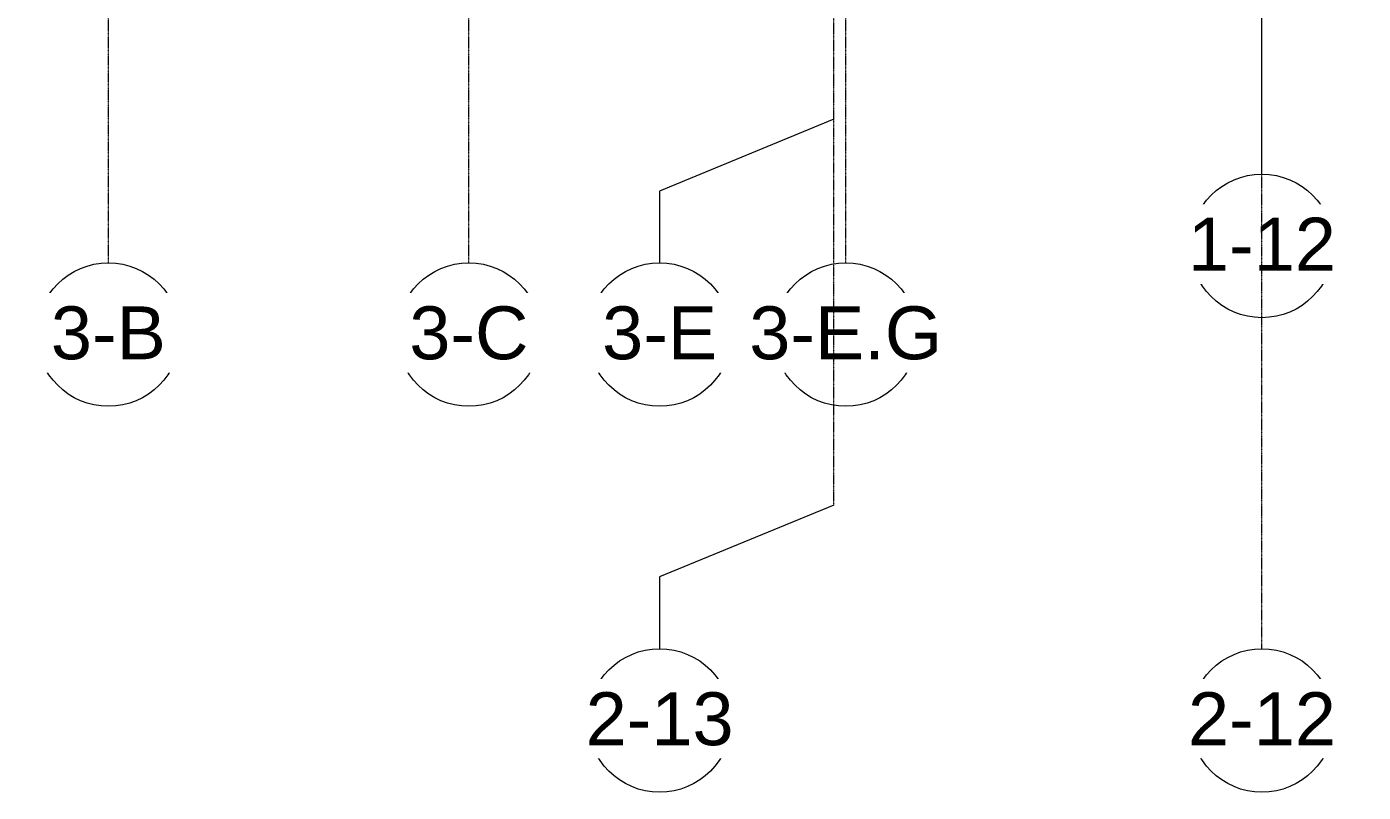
# Model space of a CAD drawing. Header units: inches. Extents: x 25557 to 33164, y -23509 to -20035.
# Drawn here: x 28192 to 29086, y -23509 to -22997 of the extents above; entities that cross this region are included whole.
import ezdxf

# ---------------------------------------------------------------- set-up
doc = ezdxf.new("R2010")
doc.units = ezdxf.units.IN
doc.header["$MEASUREMENT"] = 0
doc.linetypes.add('Grid Line 1_2_', pattern=[0.875, 0.5, -0.125, 0.125, -0.125])
doc.layers.add('S-GRID', color=1, linetype='Continuous', lineweight=9)
doc.layers.add('S-GRID-IDEN', color=1, linetype='Continuous', lineweight=9)
doc.styles.add('Arial', font='arial.ttf', dxfattribs={"height": 35.407186})

# ---------------------------------------------------------------- blocks, each defined once
blk = doc.blocks.new('Grid - Grid Head - Circle-14747-Overall Floor Plan')
at = {"layer": 'S-GRID-IDEN'}
blk.add_circle((0, 0), 0.25, dxfattribs=at)

msp = doc.modelspace()

# ---------------------------------------------------------------- linework, layer by layer
at = {"layer": 'S-GRID', "linetype": 'Grid Line 1_2_'}
for p, q in [((28246.21, -23155.1), (28246.21, -20130.85)), ((28487.46, -23155.1), (28487.46, -20130.85)), ((29018.21, -23095.8), (29018.21, -20550.05)), ((28731.71, -23059.1), (28731.71, -22458.61)), ((28739.71, -23155.1), (28739.71, -22458.61))]:
    msp.add_line(p, q, dxfattribs=at)
at = {"layer": 'S-GRID'}
for p, q in [((28731.71, -23059.1), (28615.12, -23107.1)), ((28615.12, -23107.1), (28615.12, -23155.1)), ((28731.71, -23317.24), (28615.12, -23365.24)), ((28615.12, -23365.24), (28615.12, -23413.24))]:
    msp.add_line(p, q, dxfattribs=at)

# ---------------------------------------------------------------- block references
at = {"layer": 'S-GRID-IDEN', "xscale": 191.9999999999999, "yscale": 191.9999999999999, "zscale": 191.9999999999999}
for p in [(29018.21, -23143.8), (28246.21, -23203.1), (28487.46, -23203.1), (28739.71, -23203.1), (28615.12, -23461.24), (29018.21, -23461.24)]:
    msp.add_blockref('Grid - Grid Head - Circle-14747-Overall Floor Plan', p, dxfattribs=at)

# ---------------------------------------------------------------- next in the draw order: texts
at = {"layer": 'S-GRID-IDEN', "char_height": 35.407, "attachment_point": 2, "line_spacing_factor": 0.938532, "style": 'Arial', "bg_fill": 3, "box_fill_scale": 1.25, "bg_fill_color": 0, "bg_fill_transparency": 0}
for s, insert, width in [('1-12', (29018.2, -23124.93), 117.936), ('3-B', (28246.2, -23184.23), 91.584), ('3-C', (28487.45, -23184.23), 94.608), ('3-E.G', (28739.7, -23184.23), 153.792), ('2-13', (28615.11, -23442.37), 117.936), ('2-12', (29018.2, -23442.37), 117.936)]:
    msp.add_mtext(s, dxfattribs=dict(at, insert=insert, width=width))

# ---------------------------------------------------------------- next in the draw order: linework, layer by layer
at = {"layer": 'S-GRID', "linetype": 'Grid Line 1_2_'}
for p, q in [((29018.21, -23413.24), (29018.21, -20902.43)), ((28731.71, -23317.24), (28731.71, -22542.61))]:
    msp.add_line(p, q, dxfattribs=at)

# ---------------------------------------------------------------- next in the draw order: block references
at = {"layer": 'S-GRID-IDEN', "xscale": 191.9999999999999, "yscale": 191.9999999999999, "zscale": 191.9999999999999}
msp.add_blockref('Grid - Grid Head - Circle-14747-Overall Floor Plan', (28615.12, -23203.1), dxfattribs=at)

# ---------------------------------------------------------------- next in the draw order: texts
at = {"layer": 'S-GRID-IDEN', "insert": (28615.11, -23184.23), "char_height": 35.407, "width": 91.584, "attachment_point": 2, "line_spacing_factor": 0.938532, "style": 'Arial', "bg_fill": 3, "box_fill_scale": 1.25, "bg_fill_color": 0, "bg_fill_transparency": 0}
msp.add_mtext('3-E', dxfattribs=at)

doc.saveas('drawing.dxf')
